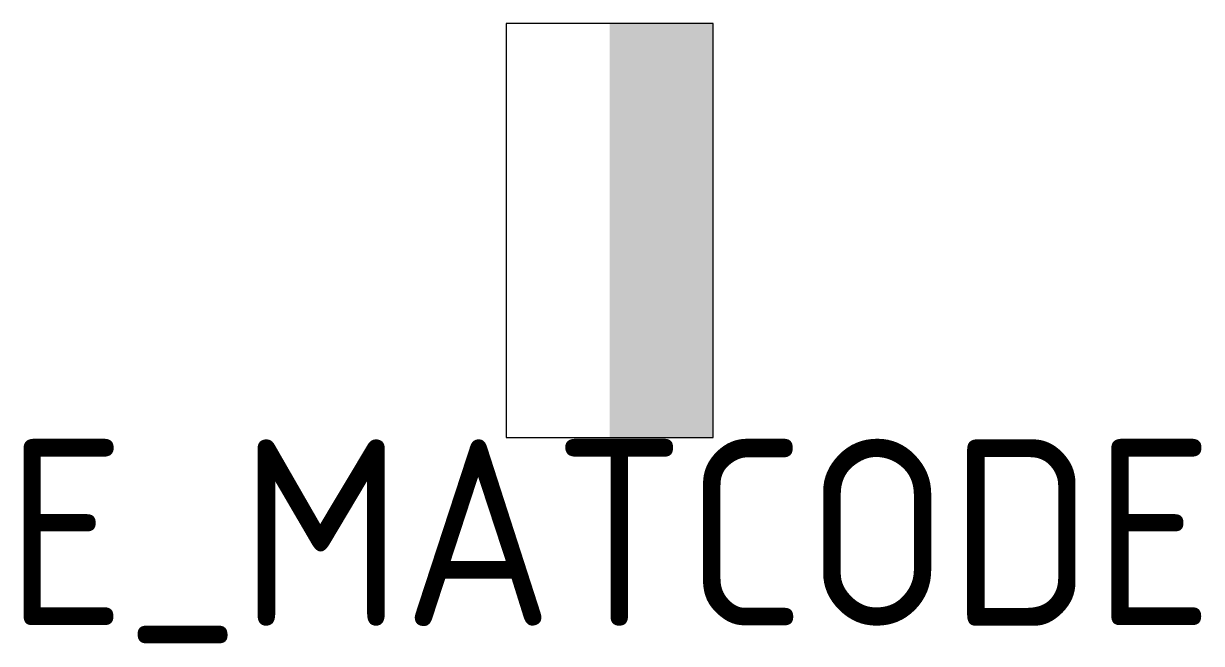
# Model space of a CAD drawing. Extents: x -5.7 to 5.7, y -1 to 5.
import ezdxf
from ezdxf.enums import TextEntityAlignment as Align

# ---------------------------------------------------------------- set-up
doc = ezdxf.new("R2010")
doc.units = 0
doc.layers.get('0').update_dxf_attribs({"linetype": 'CONTINUOUS'})
doc.styles.add('BURO-018', font='ISO', dxfattribs={"height": 180})

msp = doc.modelspace()

# ---------------------------------------------------------------- linework, layer by layer
at = {"color": 0, "linetype": 'Continuous'}
for p, q in [((1, 5), (-1, 5)), ((-1, 5), (-1, 1)), ((1, 1), (1, 5)), ((-1, 1), (1, 1))]:
    msp.add_line(p, q, dxfattribs=at)
msp.add_solid([(0, 5), (1, 5), (0, 1), (1, 1)], dxfattribs=at)

# ---------------------------------------------------------------- texts
at = {"color": 0, "linetype": 'Continuous', "style": 'BURO-018', "flags": 1}
msp.add_attdef('E_MATCODE', text='', height=1.8, dxfattribs=at).set_placement((0, 0), align=Align.MIDDLE)

doc.saveas('drawing.dxf')
